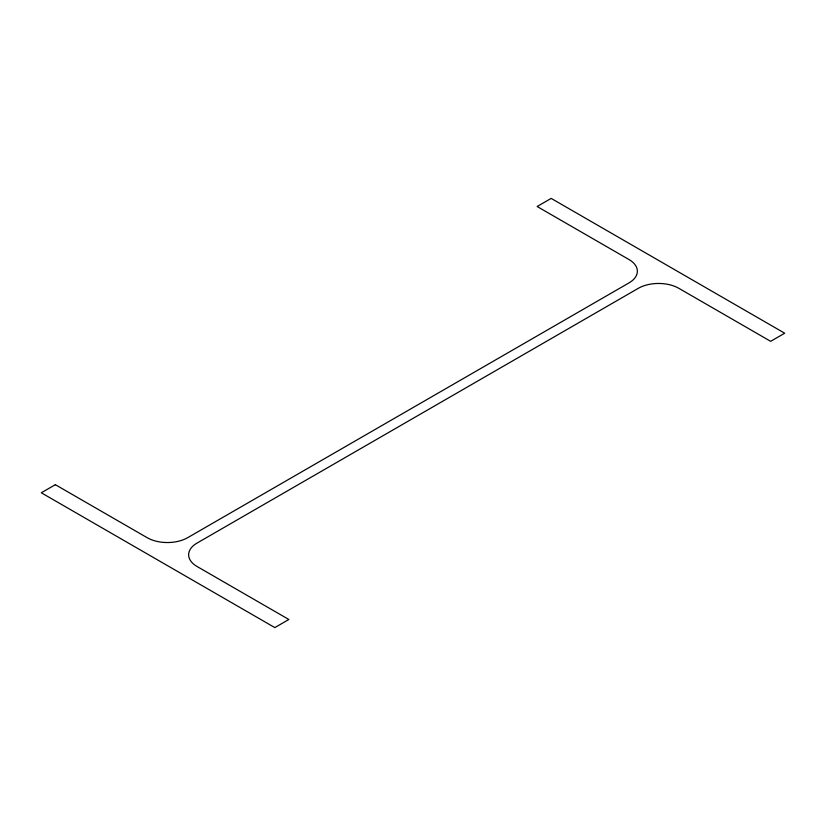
<?xml version="1.0" encoding="UTF-8"?>
<svg xmlns="http://www.w3.org/2000/svg" width="826" height="826" viewBox="0 0 826 826"><rect width="100%" height="100%" fill="white"/><g stroke="black" fill="none" stroke-linecap="round" stroke-linejoin="round"><path stroke-width="1.24" d="M55.342 484.676L41.3 492.781L274.821 627.595L288.863 619.49L197.022 566.471A28.621 16.53 0 0 1 197.022 543.095L638.343 288.305A28.621 16.53 0 0 1 678.817 288.305L770.658 341.324L784.7 333.219L551.179 198.405L537.137 206.51L628.978 259.529A28.621 16.53 0 0 1 628.978 282.905L187.657 537.695A28.621 16.53 0 0 1 147.183 537.695L55.342 484.676"/></g></svg>
